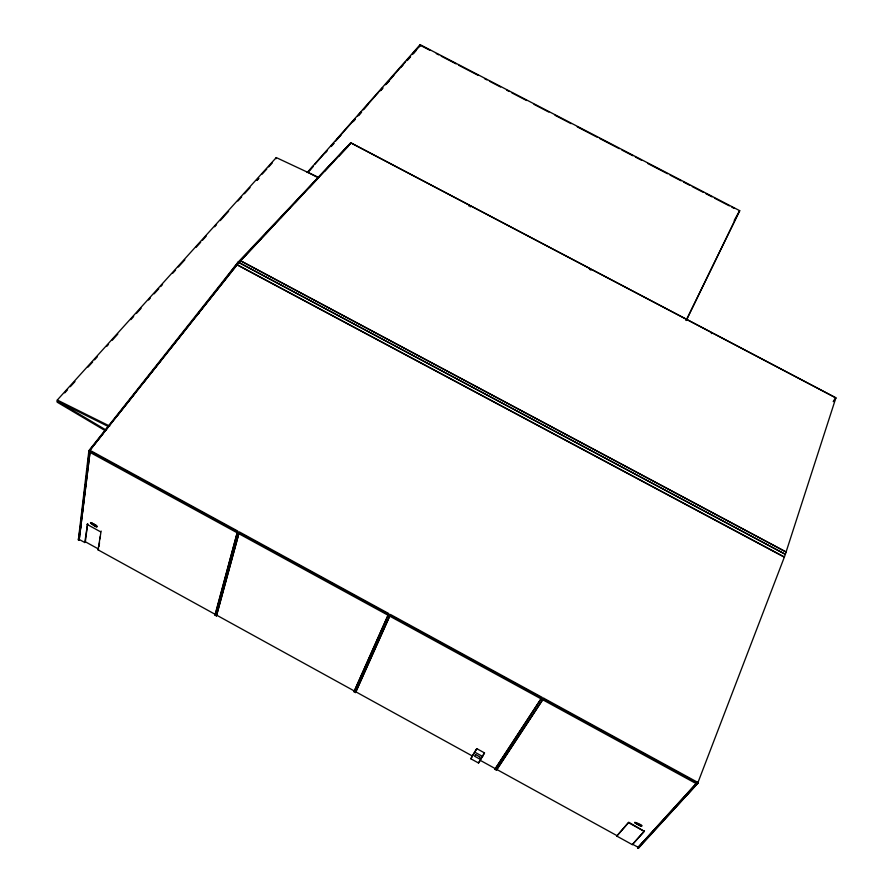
<?xml version="1.0" encoding="UTF-8"?>
<svg xmlns="http://www.w3.org/2000/svg" width="893" height="893" viewBox="0 0 893 893"><rect width="100%" height="100%" fill="white"/><g stroke="black" fill="none" stroke-linecap="round" stroke-linejoin="round"><path stroke-width="1.34" d="M696.462 783.764L89.568 452.126L90.115 451.389L79.109 540.287L78.372 539.885L88.898 450.63L238.163 262.118L350.782 142.824L835.893 397.854L833.281 401.638M78.372 539.885L80.002 529.616M80.337 526.859L81.799 514.446M82.134 511.689L82.781 506.175M83.105 503.418L83.596 499.276M83.92 496.519L84.578 491.005M84.902 488.248L85.393 484.106M85.717 481.349L86.375 475.835M86.699 473.078L87.19 468.937M87.514 466.179L88.987 453.767M79.488 536.682L78.863 539.272M79.812 533.936L81.274 521.568M81.609 518.822L83.071 506.465M83.395 503.708L84.868 491.351M85.192 488.605L85.683 484.475M86.007 481.729L86.654 476.237M86.989 473.491L87.469 469.361M87.804 466.615L89.267 454.258M79.109 540.287L90.226 450.44L237.672 531L214.945 615.11L216.43 615.924L238.933 533.233M84.768 542.52L87.626 523.633L85.36 541.783L84.768 542.52L79.6 539.673M214.945 615.11L215.392 614.462L98.051 549.842L101.132 531.056M98.989 546.516L99.525 542.654M100.061 538.792L100.418 536.213M276.104 158.686L276.261 157.581L318.354 177.294M103.142 433.54L89.311 451.01L237.147 264.696L784.4 556.975L786.153 552.03L240.53 260.756L786.153 552.03M221.509 283.963L238.163 262.118L785.405 554.352L238.866 262.531M307.192 172.528L420.134 44.65L739.728 210.692L686.27 320.42M238.833 262.732L350.458 143.159L350.168 144.219M215.392 614.462L236.958 533.69M216.43 615.924L239.302 531.893L388.79 613.569L354.019 691.718L355.537 692.555L389.873 615.735M412.298 54.473L419.688 46.112L420.134 44.65M419.922 46.213L420.212 45.253L418.37 47.34M786.007 552.22L835.748 398.3M541.281 698.449L494.889 769.308L496.43 770.157L543.703 698.203L697.444 782.212L637.602 847.926L638.383 848.35L698.326 782.636L638.35 847.435L698.326 782.636M835.223 397.508L713.261 333.39M469.037 206.205L469.417 205.189L350.782 142.824M470.332 206.886L470.711 205.87L590.005 268.592L589.536 269.563M637.602 847.926L697.444 782.212M644.311 831.361L628.694 822.23L616.773 836.082L632.289 844.633L644.311 831.361L628.516 822.676L616.773 836.082M638.383 848.35L638.662 847.602M632.289 844.633L644.478 830.903M640.661 826.137C624.732 817.475 646.632 827.677 640.772 825.824C624.598 817.765 646.856 826.393 640.772 825.824M697.991 782.447L784.4 556.975M354.019 691.718L388.232 614.842M355.537 692.555L390.442 614.473L542.04 697.299L494.889 769.308M543.703 698.203L496.43 770.157M590.853 270.255L591.322 269.284L711.933 332.687L711.375 333.625M478.525 763.013L484.497 752.899L476.784 748.647L472.263 755.947L470.868 758.793L478.525 763.013L484.497 752.899M686.114 320.498L738.98 212.009M470.868 758.793L476.784 748.647M738.745 211.887L739.471 211.139M734.213 220.426L739.728 210.692M833.426 401.191L835.893 397.854M104.861 431.352L106.591 429.176M116.101 417.165L130.791 398.602M132.51 396.414L134.24 394.237M142.88 383.32L157.57 364.757M159.3 362.569L161.03 360.392M169.67 349.476L185.219 329.818M186.95 327.631L188.68 325.454M196.46 315.631L212.009 295.974M213.74 293.786L215.47 291.609M217.189 289.421L218.919 287.233M98.051 549.842L98.632 549.095L85.36 541.783M89.758 450.128L238.866 262.531L350.715 143.304M96.321 525.888C100.206 530.721 81.274 516.958 96.522 525.642C100.396 530.475 81.765 516.723 96.522 525.642M196.237 316.2L198.949 313.019M307.315 172.025L316.859 177.06M309.291 170.574L312.985 166.388M314.838 164.301L326.849 150.727M331.47 145.503L333.323 143.416M337.018 139.241L354.588 119.394M358.283 115.219L361.051 112.083M363.831 108.957L378.621 92.247M380.463 90.16L382.316 88.072M386.01 83.886L388.79 80.761M391.558 77.624L405.422 61.963M407.275 59.864L410.043 56.739M412.823 53.602L416.518 49.428M308.777 171.456L313.398 166.232M325.409 152.658L327.262 150.571M330.957 146.385L333.736 143.26M335.578 141.161L341.126 134.899M352.222 122.363L354.99 119.227M357.769 116.101L361.464 111.915M363.306 109.828L367.927 104.604M379.949 91.03L382.717 87.894M385.497 84.768L393.813 75.358M401.203 67.008L403.056 64.921M406.75 60.735L410.445 56.56M331.191 146.519L333.96 143.393M353.349 121.481L355.202 119.394M358.886 115.219L361.654 112.083M381.043 90.171L382.896 88.083M386.58 83.909L389.348 80.772M407.822 59.898L410.59 56.772M413.359 53.647L416.127 50.51M105.486 430.806L57.107 402.14L57.297 400.031L276.261 157.581M64.754 392.887L67.544 389.794M70.335 386.691L74.99 381.534M88.027 367.09L92.682 361.933M94.546 359.868L97.337 356.776M106.647 346.462L108.511 344.397M112.239 340.266L117.82 334.071M130.858 319.627L133.649 316.535M136.45 313.443L141.105 308.286M148.551 300.026L150.415 297.961M154.132 293.842L158.798 288.685M160.651 286.62L162.515 284.554M172.762 273.202L175.553 270.11M178.343 267.018L184.862 259.796M196.036 247.406L200.691 242.249M202.555 240.184L206.272 236.065M214.655 226.777L216.519 224.712M220.247 220.582L228.619 211.295M237.929 200.981L241.657 196.851M244.448 193.759L250.04 187.575M256.559 180.353L258.423 178.287M262.14 174.157L266.795 169M268.659 166.935L272.387 162.805M257.095 180.408L258.97 178.332M237.929 263.223L246.49 254.148M251.246 249.102L260.756 239.011M265.511 233.977L275.022 223.886M280.737 217.836L290.247 207.756M295.003 202.711L304.513 192.631M309.268 187.586L318.779 177.495M324.483 171.445L333.993 161.365M338.76 156.32L348.27 146.24M57.297 400.031L109.694 426.095M108.41 426.564L57.308 401.136L105.72 429.834M419.989 45.13L430.102 50.388M436.286 53.602L438.764 54.886M441.231 56.17L456.077 63.883M458.544 65.167L478.335 75.447M484.519 78.662L486.986 79.946M489.464 81.23L500.593 87.012M506.777 90.226L509.244 91.51M511.722 92.794L526.557 100.507M533.981 104.358L548.815 112.072M555 115.286L571.073 123.636M577.258 126.851L597.037 137.131M599.516 138.415L619.295 148.696M621.774 149.979L632.903 155.762M635.381 157.045L641.565 160.26M647.738 163.475L667.529 173.755M669.996 175.039L681.125 180.821M683.603 182.105L689.787 185.32M692.254 186.604L703.383 192.386M705.861 193.669L712.045 196.884M714.512 198.168L729.358 205.87M731.825 207.165L734.303 208.449M237.114 264.886L784.266 557.132M88.898 450.63L698.013 783.462M87.023 524.37L100.541 531.804M474.931 752.241L482.655 756.494M216.876 615.288L354.409 691.037M355.927 691.874L472.263 755.947M479.909 760.155L495.224 768.594M496.765 769.442L616.951 835.636M632.456 844.175L637.892 847.167M238.163 262.118L238.866 262.531M475.567 754.552L474.54 756.192L479.161 758.737L480.188 757.108L475.567 754.552"/></g></svg>
